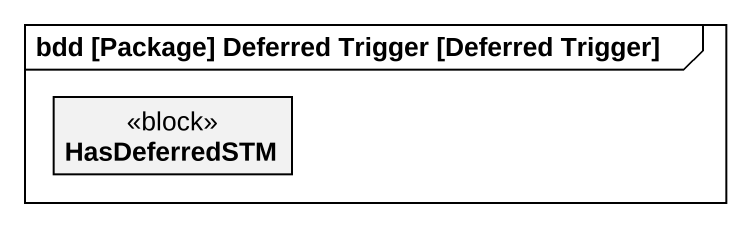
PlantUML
@startuml
mainframe bdd [Package] Deferred Trigger [Deferred Trigger]
hide circle
hide empty members
class HasDeferredSTM <<block>>
@enduml
